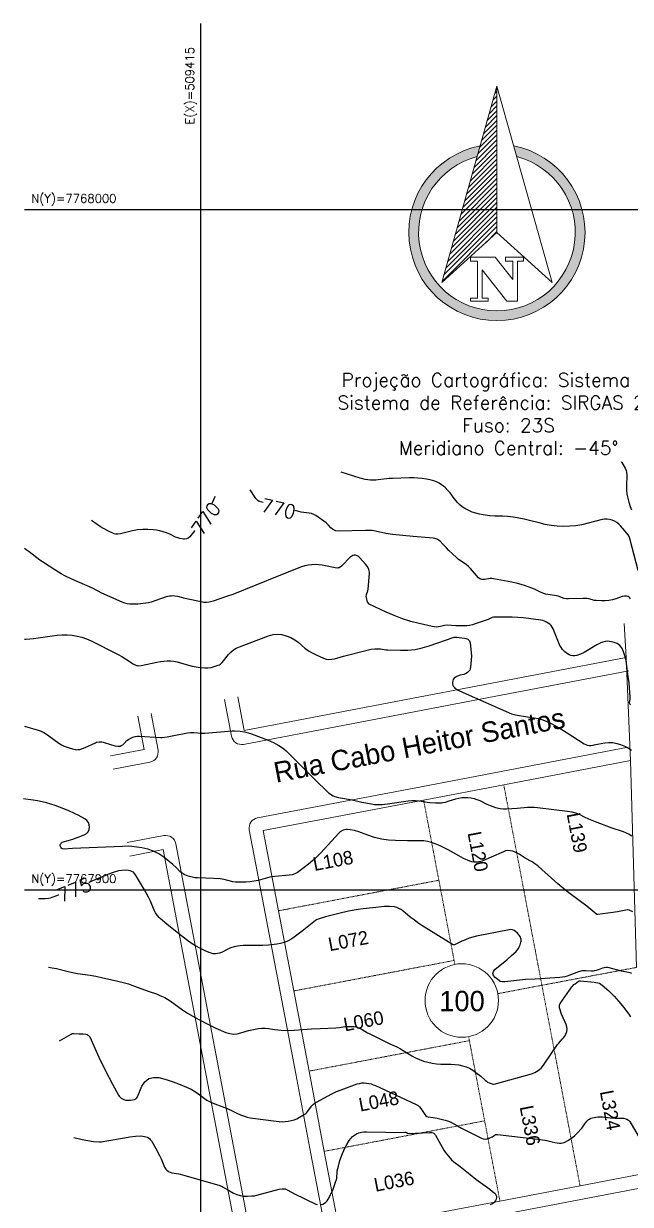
# Model space of a CAD drawing. Header units: centimetres. Extents: x 0 to 1099704, y -139216 to 99734.
# Drawn here: x 964138 to 973032, y 42311 to 59610 of the extents above; entities that cross this region are included whole.
import ezdxf
from ezdxf.enums import TextEntityAlignment as Align

# ---------------------------------------------------------------- set-up
doc = ezdxf.new("R2010")
doc.units = ezdxf.units.CM
doc.header["$LTSCALE"] = 4
doc.linetypes.add('Contínua', pattern=[0])
doc.linetypes.add('TRACEJADO', pattern=[2, 1, -1])
for name, color, linetype in [('CANEVA', 252, 'Continuous'), ('CURVAS-INTERMEDIARIAS', 39, 'Continuous'), ('CURVAS-MESTRA', 34, 'Continuous')]:
    doc.layers.add(name, color=color, linetype=linetype)
for name, color, linetype, lineweight in [('FOLHA', 7, 'Continuous', 9), ('K-ALINHAMENTO', 10, 'Continuous', 9), ('P-MEIOFIO', 171, 'Continuous', 9), ('P-URB', 2, 'Continuous', 9), ('textos', 2, 'Continuous', 9)]:
    doc.layers.add(name, color=color, linetype=linetype, lineweight=lineweight)
doc.styles.add('EC_NOMES', font='GOTHIC.TTF')
doc.styles.add('L50', font='ROMANS.SHX', dxfattribs={"height": 1.25})
doc.styles.add('Padrão', font='simplex.shx')
doc.styles.add('ROMANS', font='romans.shx')

# ---------------------------------------------------------------- blocks, each defined once
blk = doc.blocks.new('NORTE-3D')
at = {"linetype": 'ByBlock', "lineweight": -2}
h = blk.add_hatch(dxfattribs=at)
h.set_pattern_fill('ANSI31', color=0, scale=0.001605353228508994, style=0)
h.set_pattern_definition([(45, (-0.01104248617775738, -0.01839006319642067), (-0.0001418945192598034, 0.0001418945192598034), [])])
h.paths.add_polyline_path([(0, 0), (-0.003242338949348778, -0.01153436489403248), (0, -0.00859965942800045)])
blk.add_hatch(color=0, dxfattribs=at).paths.add_polyline_path([(0.000986897386610508, -0.003510809503495693), (0.001163471373729408, -0.00413895770907402, -7.796186558811831), (-0.001163471373729408, -0.00413895770907402), (-0.000986897386610508, -0.003510809503495693, 10.40889661296213)])
at = {"color": 0, "linetype": 'ByBlock', "lineweight": -2}
blk.add_line((0, -0.00859965942800045), (0, 0), dxfattribs=at)
for points in [[(-0.003242338949348778, -0.01153436489403248), (0, 0), (0.003242339007556438, -0.01153436489403248), (0, -0.00859965942800045)], [(-9.608949767425656e-05, -0.01004196889698505), (-0.001555679715238512, -0.01004196889698505), (-0.001555679715238512, -0.01028036419302225), (-0.001144722569733858, -0.01028036419302225), (-0.001144722569733858, -0.0124551085755229), (-0.001559805124998093, -0.0124551085755229), (-0.001559805124998093, -0.01264322362840176), (-0.0005189016228541732, -0.01264322362840176), (-0.0005189016228541732, -0.0124551085755229), (-0.0008624214679002762, -0.0124551085755229), (-0.0008624214679002762, -0.01080046966671944), (0.000579707557335496, -0.01264322362840176), (0.001213598938193172, -0.01264322362840176), (0.001213598938193172, -0.01028036419302225), (0.001557145267724991, -0.01028036419302225), (0.001557145267724991, -0.01004196889698505), (0.0005146967596374452, -0.01004196889698505), (0.0005146967596374452, -0.01028036419302225), (0.000935914518777281, -0.01028036419302225), (0.000935914518777281, -0.01136066485196352)]]:
    blk.add_lwpolyline(points, close=True, dxfattribs=at)
for radius, start, end in [(0.005183662809646236, 100.9753177366553, 79.02468226334474), (0.004609937876509702, 104.6185888914942, 75.38141110850579)]:
    blk.add_arc((0, -0.00859965942800045), radius, start, end, dxfattribs=at)

msp = doc.modelspace()

# ---------------------------------------------------------------- linework, layer by layer
at = {"layer": 'CANEVA'}
msp.add_line((964149.8302365243, 56886.31405116897), (998657.3551525176, 56886.31405116897), dxfattribs=at)
at = {"layer": 'CURVAS-INTERMEDIARIAS'}
for points, elevation in [([(972644.6990451664, 53737.50201998837), (972672.7325946093, 53680.88666936476), (972712.4473888129, 53596.38435063232), (972736.6749081761, 53539.10933880042), (972775.2535702437, 53431.6451917775), (972789.4851200879, 53396.43506185524), (972805.5803252757, 53362.04214969184), (972872.8014762998, 53237.35663145222), (972954.3339057416, 53095.3600474121), (972968.5455234349, 53064.80407268554), (972976.8073965609, 53032.13529090118), (972980.7938250899, 52998.34034311492), (972975.6214340627, 52833.86030213814), (972977.0465822667, 52774.49241526518), (972982.1492107809, 52715.61286589131), (972992.8029410243, 52657.49073804449), (973007.1441176385, 52599.85694760457), (973028.2921209782, 52534.47951972578), (973046.0516600609, 52487.22040953767)], 76539.42771064372), ([(970531.3929807842, 53354.02861914877), (970677.7842349112, 53262.99933301285), (970698.4439007491, 53254.26905451994), (970720.8077647835, 53252.07651884202), (970735.5874485523, 53254.65773128998), (970795.5831978768, 53271.46052757371), (970845.951722309, 53282.83181493543), (970905.4691002071, 53293.11680051126), (970990.8583992571, 53302.70416107494), (971076.7958322018, 53303.42171829008), (971146.7476867735, 53300.3820665041), (971192.1331755519, 53297.04343262315), (971270.954833597, 53285.9511952484), (971304.8693742901, 53286.3000077093), (971325.8579204828, 53292.44907375425), (971343.6573238522, 53305.15581463091), (971353.8326826692, 53316.12845916674), (971366.3600343168, 53337.79469825141), (971377.3326788247, 53377.45966209564), (971399.6156866401, 53511.57338670176)], 76539.42771064372), ([(973144.0081750304, 51599.81152134389), (973027.4051406235, 52044.47769131325), (973020.2893657088, 52080.25588735659), (973009.7950926125, 52106.53641741909), (972999.5499712974, 52122.12335293274), (972948.6731772274, 52176.9467113018), (972887.2423136383, 52249.80865864828), (972860.4435478598, 52277.08579581976), (972831.3924499601, 52301.16382415034), (972798.972819984, 52320.47807040904), (972764.3008578867, 52336.59320773371), (972727.6755457819, 52346.44965222944), (972690.8210140467, 52351.68183969241), (972653.6376019716, 52349.99757362343), (972616.2249702513, 52343.69901657756), (972411.4122386277, 52288.96535288356), (972322.6444414109, 52268.97341381293), (972233.2687138468, 52253.71535865031), (972142.966141656, 52245.54318013135), (972052.0456730276, 52242.11485157441), (971961.2049329728, 52246.13117836043), (971871.0917161256, 52255.19033720624), (971782.0648010671, 52271.82371019386), (971693.7654092014, 52293.49991533253), (971553.951394707, 52332.27789885178), (971475.7874973714, 52350.59553790838), (971396.8761446923, 52365.36525557004), (971317.466488421, 52377.76304829586), (971232.1668840349, 52389.10443749372), (971157.7402634472, 52395.82156956755), (971045.6219611317, 52395.91126414947), (970971.0757476836, 52399.71830342244), (970873.8766541332, 52412.24565504119), (970819.5515993983, 52422.3213531971), (970766.1832874864, 52435.56626193877), (970714.2201916426, 52453.58491889946), (970663.2038725764, 52474.76282039192), (970603.925680384, 52505.57791290432), (970568.0677557886, 52529.23736620788), (970535.4089400768, 52557.16229802836), (970504.8928297162, 52587.9275602689), (970448.2955106944, 52654.74010229949), (970389.3262667209, 52734.48860501498), (970356.9365349412, 52772.01086354535), (970318.2980764508, 52811.29711667355), (970292.1670374721, 52834.00979313999), (970264.0627163351, 52854.23095183261), (970230.8956310004, 52874.92051591724), (970197.9477992356, 52891.47416037694), (970164.1528514028, 52905.69574411865), (970129.0822464377, 52916.41923692357), (970093.1744914949, 52924.8007028643), (970042.8159331232, 52933.87979381811), (969980.9266302437, 52943.1283079749), (969918.8380059451, 52949.88530435879), (969856.4603655636, 52952.9050239427), (969793.8933698535, 52953.42325969879), (969543.5157601684, 52947.14463476092), (969494.3830285668, 52944.07508481201), (969336.9888642877, 52926.2258510543), (969298.6194897145, 52923.3954867823), (969221.611656636, 52923.36558861937), (969183.3020785004, 52926.61452782527), (969145.331346795, 52931.84671528917), (969107.8987829089, 52940.03882591706), (969070.8150315583, 52950.20421865582), (968792.3829311132, 53038.47371225804), (968792.3829309046, 53038.47371225804)], 76639.08842380863), ([(973034.0425441265, 49627.14729709085), (973029.66743882, 49632.12036667578), (973023.4087460339, 49643.90026300959), (973020.5185853541, 49663.71281273011), (973027.1260906309, 49714.39028542023), (973026.8869049102, 49743.37162076961), (973011.9577300847, 49951.63261310663), (973001.8322016299, 50044.07789064385), (972969.1534537822, 50271.91224702448), (972955.7191896439, 50330.53267842624), (972926.6381935477, 50420.45653993357), (972904.334125936, 50463.50000196975), (972875.6816709191, 50499.74660331197), (972837.5215838403, 50525.7979137525), (972793.0330414772, 50545.04239744414), (972756.6867793798, 50554.41050453205), (972724.6259279549, 50559.69252236094), (972692.7145676017, 50561.23726338986), (972661.0324268937, 50557.18107238598), (972629.4898111671, 50549.37763852812), (972598.5351936668, 50537.58777614031), (972568.1885064989, 50524.49235839956), (972538.7586979121, 50509.44359075185), (972355.2534267604, 50398.53118306398), (972301.9349452108, 50370.73581013549), (972245.3376262039, 50350.42495686002), (972216.6552729607, 50345.94022468291), (972188.4911554158, 50345.88042826299), (972161.1043914407, 50352.44806933496), (972134.2358631641, 50363.45061203372), (972110.5465116501, 50376.70548692252), (972071.270224601, 50404.16201335192), (972038.2526303232, 50438.89377192128), (972011.284441337, 50478.99724290147), (972000.062645033, 50500.35453374311), (971898.6578693837, 50741.51352739334), (971885.084080264, 50766.95690749492), (971868.9290786535, 50790.25758219138), (971848.9072413743, 50810.31928382814), (971826.3141577095, 50828.23828005977), (971800.9405401349, 50842.62928700447), (971774.6899082959, 50854.70816543419), (971747.103822872, 50863.33878319804), (971718.6307571381, 50869.65727244597), (971539.6899466515, 50895.75841315836), (971460.3301207572, 50904.16977735423), (971380.681278795, 50909.28237197921), (971300.8430814743, 50912.18249872513), (971041.3465165347, 50915.81014864799), (971023.7364685237, 50913.29869867302), (971006.5649276376, 50908.14623983018), (970946.8980586678, 50878.89582054783), (970920.0693946928, 50868.52114029694), (970756.9447393715, 50814.05656053498), (970716.61204876, 50802.58561244421), (970675.8508170694, 50793.58625001833), (970634.451756835, 50788.28430008143), (970592.614189446, 50785.4439697545), (970541.1194989383, 50784.86593767162), (970475.6324443221, 50787.24782866146), (970348.8739832491, 50797.57267854828), (970308.6110551357, 50792.37038934138), (970247.5290040374, 50776.83328419179), (970217.0128936619, 50771.14265748486), (970186.446952939, 50768.45181815885), (970155.8212157786, 50770.27560926788), (970125.1556143314, 50775.08922170475), (969935.7304968238, 50819.41830689088), (969811.6927732229, 50852.69501901325), (969689.4688745886, 50891.13415612653), (969569.9657134414, 50937.35679489467), (969452.2763772756, 50988.74185856059), (969204.9882496893, 51106.34150006529), (969196.5569533557, 51111.48399294633), (969186.4214588255, 51122.22741776705), (969180.332189247, 51135.58195338584), (969163.5592912138, 51200.72019549459), (969161.406619817, 51218.19071844313), (969166.3198929727, 51244.29185924865), (969185.4248517007, 51299.88260510471), (969189.2219248712, 51324.38917442411), (969207.0910907388, 51555.53226652276), (969207.0013960898, 51574.54753059242), (969204.9284532666, 51593.17411779892), (969199.8756550997, 51611.22267301567), (969192.8396087587, 51628.88255136833), (969173.4257018268, 51662.12936523557), (969149.7064520866, 51692.43618813902), (969067.7953119427, 51783.67557105329), (969053.1850513965, 51796.86068337597), (969037.299133718, 51807.71373507287), (969019.52962856, 51815.06869574077), (969000.494432345, 51820.08162954357), (968981.4094057679, 51820.16135816462), (968963.4405791909, 51816.93235106673), (968947.1360865086, 51808.72030823678), (968931.9278616905, 51797.18956372701), (968798.791114971, 51660.96333492268), (968776.257827729, 51644.27016551606), (968763.3617314249, 51639.08780841716), (968749.6384512484, 51635.48009060323), (968735.2773424685, 51634.0449762661), (968706.7245481461, 51635.1512102522), (968564.468846187, 51667.0326723475), (968513.8711020947, 51675.45400259737), (968462.8547830433, 51680.72605437133), (968411.5594139695, 51683.89526505023), (968360.5630270392, 51682.38042218424), (968310.2542990297, 51676.89908299036), (968260.9521442354, 51665.43810095359), (968212.3376483619, 51650.00065644179), (967881.0455056429, 51521.17921866942), (967204.4987543225, 51246.40466639865), (967111.5452071577, 51218.34020953719), (966914.1372665167, 51150.10251922347), (966856.5632725358, 51133.78806053288), (966817.3866461962, 51127.2702498259), (966797.7933499664, 51126.45303197391), (966778.2399180532, 51128.06753556896), (966758.7263504118, 51131.28657661192), (966503.8640086353, 51189.7674830677), (966396.2902348489, 51215.79886139929), (966352.7285371274, 51222.27680770308), (966324.2554713637, 51224.1205309201), (966299.1110734344, 51223.70195589308), (966274.2257933617, 51221.46955590509), (966225.5216028392, 51209.71955782827), (966009.2578552663, 51135.59191943984), (965969.7224503607, 51124.34022491705), (965929.2004043907, 51117.41380533017), (965813.9826538861, 51105.73356972635), (965734.7125226408, 51103.1124929674), (965695.5857266635, 51104.80672509037), (965657.1366235167, 51109.87945540529), (965619.694093585, 51120.02491603512), (965582.9392225742, 51133.5588409109), (965284.0667098612, 51267.43307688832), (965146.973432824, 51339.9860760849), (964846.18743442, 51470.09313709941), (964743.3276123554, 51519.79393469635), (964689.1819469035, 51548.77527013887), (964610.3004924357, 51595.40651778691), (964414.4073946327, 51725.24449496251), (964377.1542200446, 51751.37553393096), (964220.5772736073, 51871.41686293762), (964177.0255419463, 51901.49446612597), (964149.8318018168, 51918.36437692773)], 76838.40985013843), ([(964149.8319788128, 50591.70965706371), (964175.3412759006, 50593.22835226823), (964281.3603425473, 50602.16791827511), (964386.9907324314, 50615.02415024582), (964557.1614001691, 50641.22495178133), (964629.9834832847, 50650.20438200515), (964702.9151931703, 50655.12762122601), (964775.9963941425, 50653.99148907699), (964849.1872218847, 50648.79916592315), (964921.3515442908, 50636.78008391336), (964992.0807524174, 50619.88759304769), (965060.647323072, 50595.68997187912), (965127.778779462, 50566.60897579975), (965523.2324893177, 50369.15120479651), (965577.4479172677, 50338.53543374315), (965633.3974416405, 50304.37174129486), (965743.422868967, 50228.54987069126), (965774.815993622, 50213.3815101115), (965791.4394005835, 50207.72078165971), (965808.5112807453, 50204.22269062977), (965825.6329912692, 50202.41883172281), (965860.0757337362, 50205.59800845571), (966090.0328632891, 50256.88341148477), (966144.7266626656, 50266.7498220345), (966243.2113794237, 50272.29095774051), (966292.1846538782, 50271.83251840342), (966340.6994890422, 50267.96568271145), (966388.5266652852, 50258.98625248671), (966435.9053683281, 50246.58845976088), (966553.0764687955, 50210.76043335255), (966609.6040253043, 50196.39932466298), (966666.799308598, 50184.98817299213), (966724.443065092, 50175.54033737537), (966791.953232184, 50169.62049095333), (966839.3717994988, 50170.73669099342), (966886.1824364811, 50178.36073550116), (966932.5844645202, 50190.32998714596), (966991.0554049462, 50209.81365660764), (967006.9512886852, 50216.76997435745), (967021.6711760312, 50225.38066001236), (967034.6171026677, 50236.49282949604), (967046.3770668209, 50249.2494008299), (967139.8388836235, 50366.85900838859), (967173.8929493129, 50403.30493118986), (967212.9699149579, 50434.27948085126), (967255.9735126793, 50459.86238589976), (967301.677915737, 50480.20313752349), (967728.6244109422, 50640.8562071193), (967793.5932298452, 50657.56930872705), (967858.6218451858, 50664.99403186888), (967923.7600873113, 50658.49615336303), (967988.9581258595, 50642.71986244526), (968055.8603626043, 50614.14713597484), (968111.919513762, 50583.74065243546), (968163.5437631756, 50546.30808857922), (968260.633229956, 50461.43702518474), (968311.709345445, 50422.59924524743), (968366.7419912517, 50389.64144742209), (968424.4355781078, 50360.59034959879), (968533.5241947323, 50313.04222327657), (968573.0496335775, 50300.19595735986), (968614.3091688305, 50295.19298961107), (968656.0570415854, 50297.28586455993), (968697.037526831, 50305.54773766175), (968826.0283878744, 50340.87746051513), (969175.7776946723, 50431.6584040923), (969230.4017315358, 50443.28880933113), (969287.6468451917, 50450.22519497201), (969341.4536642283, 50450.67366816197), (969368.1826674938, 50447.91306645609), (969448.210220173, 50435.29602016229), (969475.1186127216, 50433.03372191824), (969662.9989891648, 50428.31977021042), (969769.6359522641, 50431.74809876736), (969875.0969189405, 50442.6011504652), (969978.8237891942, 50464.58630375471), (970081.37466304, 50493.99618018512), (970450.0495392531, 50619.80786451977), (970462.716415897, 50621.48216444161), (970481.9409674704, 50621.50209664274), (970601.3444679081, 50607.94823965803), (970618.2568909228, 50603.58310041204), (970634.471688956, 50597.11512006912), (970650.238013789, 50589.23195768427), (970663.373295784, 50578.78751495853), (970673.9771956652, 50566.67873827368), (970680.8039545119, 50552.10834207106), (970685.0993312597, 50535.88357796241), (970695.2846561372, 50447.03605218511), (970699.5003043115, 50394.90353314113), (970701.4137900025, 50342.76104795001), (970699.8491168022, 50290.6085967971), (970689.6936901361, 50180.27422119211), (970684.6209598333, 50158.61794825364), (970676.5285099149, 50138.64594138507), (970663.9014975727, 50121.1654522894), (970642.7036638707, 50100.98415781371), (970626.6084586978, 50090.38025793992), (970609.7060017437, 50081.75960623007), (970591.5876840949, 50076.08891172428), (970534.6216204464, 50064.63789574243), (970498.6939333528, 50049.91800844576), (970468.6362622678, 50034.16164963599), (970449.2123892754, 50018.78400163632), (970434.6419930011, 50000.7553786207), (970427.3268966526, 49978.76025918406), (970424.8553109616, 49954.11416482553), (970426.2804591656, 49937.74987576995), (970430.1373287588, 49919.79101522919), (970436.5455126166, 49903.20747260563), (970446.7806678712, 49888.65700841881), (970459.5571712852, 49875.47189609706), (970490.750974521, 49853.46681060549), (970507.3345171809, 49844.06880535465), (970582.7378127724, 49808.88857359532), (971288.2260351777, 49499.91046456527), (971321.8814580292, 49489.06737901457), (971373.9242824316, 49477.89541301969), (971616.1695779264, 49441.19037243351), (971682.1150718331, 49427.92553149071), (971746.6752818227, 49410.41514413897), (971809.1525828987, 49386.52647121251), (971870.2446000576, 49358.38228582405), (971988.6714255214, 49292.77563832328), (972103.819413513, 49221.57802484464), (972354.5259035528, 49058.14442134183), (972377.2684782892, 49046.523982157), (972400.8083387464, 49038.26210905518), (972425.5441277623, 49035.03310195729), (972451.0772024691, 49035.15269479621), (972485.0017092228, 49038.89993765019), (972503.2396197468, 49041.95952154417), (972547.8078906685, 49054.41711068992), (972657.364912644, 49072.95400331356), (972716.1946316361, 49077.75764969643), (972774.3167595416, 49076.18301041145), (972831.3725178391, 49065.02101056371), (972887.7306511253, 49047.47075899411), (972961.3201217204, 49017.58251111768), (973006.5461533666, 48994.49112384208), (973048.2242636085, 48966.92497062963)], 76938.07056330332), ([(964149.8321489096, 49316.74582686182), (964353.7239863873, 49256.70842623897), (964395.3124019951, 49241.89884426724), (964435.4158729762, 49224.20906765759), (964473.3268082589, 49202.19401611295), (964509.7727310658, 49177.28880396858), (964655.6162187159, 49069.98411409464), (964694.2646432668, 49045.68683219608), (964734.2784196138, 49024.27971098945), (964776.3153084219, 49007.18789866474), (964819.7075829357, 48992.98624712415), (964875.2783965915, 48978.00724185631), (964896.3566374183, 48974.01084727142), (964917.4647764713, 48972.14719194546), (964938.6127798259, 48973.49261160847), (964959.7807152718, 48976.96080438234), (965001.4289273173, 48989.36856316309), (965041.5921947211, 49005.95210587885), (965190.0268609077, 49075.07677651849), (965208.1750767827, 49080.8770300094), (965245.9165888578, 49086.84670670424), (965284.1165402085, 49085.56108355429), (965302.8427882046, 49082.04306032229), (965426.2626153976, 49043.20528047718), (965477.8270684034, 49031.13636810239), (965521.2592071742, 49024.25977888051), (965538.3908837736, 49023.91096642055), (965554.8847318143, 49026.10350209847), (965570.4019048512, 49032.0931109013), (965590.3440135568, 49044.41117510013), (965612.3192007989, 49063.56596411765), (965650.6387450248, 49107.08779759891), (965674.397859022, 49123.43215454556), (965708.7907711416, 49141.73982754722), (965739.5859315097, 49154.95483812597), (965771.1484793723, 49164.61196125485), (965803.8770575672, 49168.9372361917), (965837.382989347, 49169.7046236787), (966144.5472733825, 49150.99830785114), (966169.6418409646, 49153.06128454395), (966241.7164687365, 49163.13698269986), (966338.556783706, 49178.32527538855), (966541.0872849971, 49218.93701597676), (966586.4129773527, 49225.25550522469), (966632.1871429086, 49225.44486053661), (966746.6175737679, 49216.62488746084), (966792.2821125388, 49216.19634637982), (967196.9245401323, 49246.41347460821), (967230.918809399, 49247.68913170416), (967312.4911031127, 49242.25762287434), (967377.669209525, 49232.44104259647), (967428.5759018064, 49221.52819447964), (967478.1371744573, 49205.57251430396), (967721.0402306616, 49113.70526894275), (967801.9946279675, 49078.51507112943), (967879.1718842387, 49035.6709305523), (967915.8470266759, 49011.1145307757), (967951.2465120107, 48984.95359364431), (967984.7524437606, 48956.40079928283), (968016.9926844835, 48926.25343352836), (968395.603733778, 48547.84170561656), (968607.9906796217, 48342.1918240767), (968629.1386829466, 48324.67147067096), (968651.6121737659, 48309.46324587334), (968676.0788788497, 48297.73317990452), (968701.8710714281, 48288.30527639762), (968755.8373475969, 48274.35277658794), (968954.5508435816, 48236.00333415065), (969096.637122333, 48204.76966670435), (969239.670177862, 48177.10385266878), (969280.5111381263, 48171.34346348792), (969321.7108769417, 48169.70902778395), (969395.0810939819, 48171.25376881193), (969471.2119127661, 48177.27327587176), (969773.0044843704, 48221.32331116404), (969827.6484533995, 48226.60532889981), (969882.5515402853, 48226.27644854784), (969937.3450003862, 48221.24358254299), (970054.7253883481, 48201.31143989228), (970094.0016753972, 48196.5077935094), (970173.1422477216, 48193.45817576256), (970265.3782377541, 48195.4314578725), (970284.4632643312, 48197.35490961745), (970322.1051156968, 48204.99888632633), (970377.7656239867, 48221.054227232), (970474.5561086237, 48251.95901432633), (970518.1178063452, 48263.14094637521), (970562.088112995, 48270.86465161294), (970606.6563839167, 48273.3860676419), (970651.6232977062, 48272.42932484299), (970696.2413989753, 48266.3201231081), (970739.9725199342, 48257.02177858632), (970782.4080515951, 48242.90982162859), (970823.9765350521, 48225.6087217899), (970929.1983160228, 48174.72196167894), (970977.4839315414, 48153.3746368913), (971055.1694574505, 48126.80509078782), (971123.8157566637, 48111.04873197805), (971170.337377578, 48105.72684993222), (971217.1779127717, 48105.69695167616), (971372.7283538878, 48115.71285341308), (971522.7077611238, 48128.72854253277), (971572.6577105522, 48130.1536907237), (971622.5877278596, 48128.25017108675), (971672.4978130013, 48124.13418366387), (972109.4303116649, 48073.49657528382), (972173.7513359487, 48061.34793438111), (972245.3376262039, 48041.7347060265), (972289.7564060688, 48023.77584548574), (972353.8880749941, 47990.43933694344), (972417.1128314137, 47960.05278551206), (972513.7837231904, 47918.65372523479), (972746.0330491364, 47833.04517260939), (972926.3392114043, 47773.13911796361), (972970.2198234051, 47755.62873061188), (973012.7151515186, 47734.98899698537), (973054.2936010361, 47712.26635437179)], 77037.73127646823), ([(973070.0300276428, 46598.34859725926), (973014.9874157608, 46619.06805950683), (972990.1419999748, 46624.39990760665), (972964.7484502643, 46623.69231663086), (972840.900082007, 46597.74066692032), (972774.2071327567, 46586.98727595247), (972555.6810870022, 46556.28181022406), (972540.692115739, 46559.82973161805), (972394.5596120358, 46677.48916954268), (972149.4440879971, 46862.5690799281), (972057.865858674, 46933.75672735274), (971969.6063310802, 47009.03046403732), (971735.0648087412, 47216.72339025326), (971673.7734701335, 47269.22465395927), (971633.530474171, 47300.99648936372), (971590.86572285, 47329.31009795517), (971489.0722704232, 47381.9508866081), (971403.503582105, 47440.561352049), (971373.8844181448, 47457.84251968563), (971342.6706827879, 47472.02423921041), (971310.3905777931, 47484.16291405819), (971272.1706942916, 47492.21549964696), (971237.7877482474, 47494.11901928298), (971203.8134111315, 47488.49815504905), (971170.1181240082, 47477.85439086519), (970992.7120885104, 47399.03273287881), (970912.6446715593, 47361.78952433448), (970858.3196168095, 47340.173115707), (970798.1943085492, 47325.5030586822), (970767.7977910489, 47322.75242303032), (970737.7600520998, 47323.35038731433), (970708.240548864, 47328.9812176032), (970679.069858104, 47337.95068177301), (970587.7407805622, 47377.92459386028), (970516.3737438619, 47416.06474878453), (970359.7270349264, 47505.68962810375), (970301.893923074, 47535.95658669621), (970242.954577297, 47563.99114530161), (970172.3449620306, 47595.15505027398), (970116.8538769186, 47614.56895726174), (970060.4259811342, 47629.19914988428), (970002.622767508, 47636.64380522631), (969943.8927092254, 47639.31471235026), (969765.5398969501, 47638.29817303922), (969587.5956935883, 47640.43091229815), (969484.2973643988, 47647.39719610196), (969382.4042512625, 47661.56894957274), (969282.6040131003, 47686.5439242823), (969184.1990249157, 47718.73433462065), (969050.3347549886, 47770.63763404265), (968988.5052485615, 47789.62299985718), (968924.5828671306, 47799.53924086411), (968879.7355462015, 47801.98092836607), (968860.1223178506, 47800.76506759599), (968821.7130789906, 47791.91519626416), (968786.5727115273, 47774.74365541153), (968771.1452331394, 47762.88403054979), (968756.7940904349, 47749.389969985), (968495.7029540986, 47463.52318033855), (968438.2983833104, 47404.3845131807), (968378.661412552, 47347.74732984975), (968315.6957739741, 47294.83745726384), (968250.4977354258, 47244.42906850576), (968152.0927472413, 47173.01220145915), (968114.7897423059, 47152.03362133354), (968073.6697320491, 47140.1640304178), (968030.4867450446, 47133.78574475087), (967818.3788492233, 47113.76390751731), (967749.1345857084, 47103.93736118451), (967715.0506217927, 47096.22362200264), (967574.3695590943, 47057.17655455135), (967515.579704389, 47044.85849044565), (967456.0423943549, 47036.95539585873), (967395.9968146831, 47032.00225838181), (967332.7521261126, 47029.16192805488), (967289.319987297, 47029.25162272993), (967246.1868306398, 47032.02219058294), (967203.5021471977, 47038.80908512976), (967076.3948736191, 47069.30526334513), (967017.2362742871, 47079.131809677), (966927.6113949418, 47087.23422563076), (966688.4057511985, 47093.71217202768), (966648.8105498701, 47096.84151839558), (966609.773448512, 47102.72150050756), (966571.5834632367, 47112.73740215134), (966533.9615440071, 47125.50393954013), (966490.1108302176, 47145.33642146271), (966463.6309787333, 47161.11271228734), (966439.5230522156, 47180.31733176205), (966372.7703065425, 47246.64153638575), (966325.3916034997, 47288.10039308202), (966192.8627871275, 47395.73396321479), (966118.8846397549, 47446.19218233787), (966041.0496227592, 47487.72080150805), (965957.4342844188, 47515.86498689651), (965869.9720425457, 47535.07957242522), (965722.803067416, 47554.72269894276), (965671.8266126364, 47557.34377570171), (965586.4971100241, 47552.48033290077), (964855.1369664669, 47523.99730110541), (964731.9264267832, 47517.25027077645), (964710.011035949, 47519.63216185849), (964700.2642182112, 47524.20658861939), (964692.420920074, 47531.59144745022), (964684.4380969554, 47541.94619549997), (964679.08631666, 47551.8524704529), (964675.9270720482, 47562.07765961066), (964676.056630969, 47572.77125415951), (964679.9234666526, 47587.73032713309), (964686.5309719294, 47599.37069842685), (964694.78287898, 47609.19724475872), (964705.4565413743, 47616.29308754858), (964717.7646394372, 47621.58507143054), (964791.4238725305, 47641.62684086617), (964857.897568211, 47662.95423345268), (965027.8390163183, 47726.81681846548), (965058.9829891771, 47745.96164142806), (965083.4297621101, 47769.84034829959), (965097.8108030111, 47800.84479621612), (965105.494644016, 47836.58312794939), (965100.083067283, 47873.53732035961), (965088.014154911, 47906.75423606299), (965065.94927302, 47934.36025358643), (965037.22705549, 47958.22899440397), (964936.0813976824, 48013.60048669297), (964891.9317017645, 48034.97770964354), (964789.3309975564, 48080.64224843774), (964665.1039185971, 48131.10046746768), (964602.0186871588, 48153.78324577119), (964538.4650503844, 48175.18040092383), (964474.1440261006, 48193.81695427746), (964409.2948000431, 48210.05168444011), (964343.6482882798, 48222.69862898998), (964277.4735747576, 48232.95371631067), (964137.9208877683, 48250.65200398583)], 77137.39198963314), ([(964503.535253048, 45784.42167857569), (964556.0551662445, 45778.77875646204), (964621.9109655172, 45765.89262623526), (964788.832693994, 45723.25777317118), (964857.030520007, 45707.28216079436), (964926.0654960275, 45695.44246813469), (965112.5107582062, 45668.02580592223), (965197.381821543, 45653.37568109948), (965281.8442759514, 45636.46325803176), (965518.697926864, 45582.49698182475), (965596.9714509845, 45562.43528028019), (965674.5274179727, 45540.10131453071), (965751.0269813836, 45514.34898618609), (965977.745137766, 45428.13250322174), (966084.4020330012, 45394.04853930138), (966136.345196709, 45373.21945026983), (966208.3002316058, 45339.76334889047), (966247.7658740133, 45318.33629557397), (966285.6070468128, 45294.15860651433), (966465.4149054885, 45162.27758484799), (966539.6721028686, 45112.88573540095), (966616.5304448605, 45067.65970374178), (966695.1228832752, 45025.20423993655), (966859.6926189214, 44942.16693370417), (966957.9082517475, 44894.47928243503), (967104.5191268772, 44830.71635815129), (967158.7445209175, 44814.53145835362), (967213.2888292223, 44806.35927992687), (967268.3115089685, 44810.19621736277), (967323.6431369185, 44822.04587617051), (967435.5720838755, 44856.5185168609), (967532.7412791997, 44880.32746116631), (967581.7743500769, 44888.13089502417), (967630.9170477539, 44892.29671281204), (967680.2192025483, 44891.03102177009), (967729.6309841275, 44886.14764685929), (967816.6746510118, 44872.63365409244), (967911.820733875, 44861.80053459667), (968007.5249167234, 44858.71105253883), (968103.3785906434, 44861.90019532572), (968356.8656145781, 44884.15443254821), (968483.9928202927, 44889.60587357916), (968714.3984230608, 44895.25663606916), (968768.2849706709, 44901.48543064203), (968848.6314376295, 44914.84993222263), (968875.6693890989, 44916.82321433257), (968955.7966024876, 44917.64043218456), (968981.3296772093, 44915.91630189773), (969006.3544822782, 44911.97970373277), (969030.6318320036, 44904.74433590285), (969059.3241513222, 44892.96443966217), (969100.6036187112, 44871.90613091551), (969180.7706963867, 44825.40444216039), (969221.9405369908, 44804.11691379175), (969507.368819505, 44665.2197778644), (969607.9763094336, 44618.74798736442), (969662.8793963194, 44588.90956985299), (969826.4026944935, 44489.4681102559), (969883.0000134856, 44458.5433909595), (969941.1420735568, 44431.39581268001), (970001.6062282175, 44409.90896294545), (970063.6151239574, 44392.17932202574), (970127.0591339618, 44379.82139360998), (970190.8419903815, 44370.73233660124), (970255.1430825144, 44366.54658661224), (970404.9431004822, 44365.43038666435), (970460.7232016325, 44361.58348308131), (970516.0149652958, 44353.31164392456), (970570.9878146946, 44342.0798815107), (970624.1069747955, 44325.30698348302), (970675.153192088, 44304.29850519449), (970723.089995116, 44276.94163940195), (970768.9638213813, 44245.34919334762), (970840.4305187911, 44188.43296003062), (970903.30646272, 44131.0981517788), (970920.8367821723, 44116.14904476702), (970939.5032337457, 44103.10345739126), (970959.8539513797, 44092.88823428843), (971005.8473705053, 44077.09201126173), (971026.1980881393, 44073.59392023087), (971036.4631415904, 44073.91283452883), (971087.8282731622, 44085.33395225462), (971580.1820943952, 44223.85237746593), (971606.8114369661, 44232.92150236573), (971632.6135956049, 44243.73468975257), (971680.8992111236, 44272.26755200513), (971723.4443695694, 44308.7334069144), (971758.8538209647, 44352.15557966661), (971964.4638382941, 44651.35697272979), (971980.8181613237, 44672.05650277529), (972034.4057267904, 44730.26832539123), (972051.009201616, 44750.54928050283), (972065.7290889323, 44772.24541775137), (972088.8703065366, 44812.96678512357), (972100.7000331879, 44845.52594012395), (972106.3507956266, 44878.28441658337), (972102.7630099505, 44911.33190908376), (972093.0062261373, 44944.57872295007), (972046.5444016606, 45046.18282006215), (972024.399791196, 45098.98306586314), (971994.5015772432, 45188.80726664141), (971990.8539951444, 45207.99195391499), (971991.6612469256, 45227.5055215396), (971996.9133664966, 45246.29156598728), (972001.2386414558, 45254.98198017105), (972175.3758055568, 45496.99805607554), (972189.208712548, 45514.03007188905), (972204.1578195244, 45529.88609142788), (972220.781226486, 45543.98808233161), (972272.5848651826, 45578.90919621289), (972288.291393593, 45585.09812647477), (972303.0710773468, 45585.78578543384), (972499.7614608407, 45567.15919813514), (972527.8657819629, 45563.65114105027), (972553.030112043, 45558.11997139826), (972577.0084796101, 45549.92786077037), (972599.2328186482, 45537.7493216116), (972620.2811612785, 45522.89987542201), (972716.5733423382, 45438.68657273054), (972792.7041611224, 45363.49256466702), (972864.699060306, 45284.43172091153), (972931.4916702807, 45200.93597543612), (973008.359978348, 45098.26550874114), (973033.8432226926, 45059.64698237088)], 77336.71341596293), ([(964663.3461786807, 44706.4264222132), (964835.1350613236, 44806.0204334287), (964851.5392147154, 44813.14617447369), (964875.0890412331, 44816.49477440957), (964954.6481885612, 44809.28930483572), (965010.0396129489, 44807.7943941718), (965050.1131857038, 44804.77467449475), (965068.0919783562, 44800.08065498993), (965083.8981674612, 44792.31708534993), (965096.4554173201, 44779.9790891353), (965106.850029707, 44764.58150893357), (965241.9401264042, 44468.46959792823), (965337.8436306864, 44268.19142879918), (965441.102095589, 44071.61067206692), (965529.3715892285, 43910.87787385099), (965539.9555569738, 43895.16137944441), (965552.0842657685, 43881.03945633955), (965566.545035243, 43869.2994243158), (965605.7415937334, 43847.2445085533), (965629.5804363191, 43839.35138002038), (965654.8244949579, 43837.4079961665), (965705.7810176164, 43839.98920861538), (965763.9430098236, 43848.55006390531), (965777.8755775243, 43852.93513526116), (965784.0445756465, 43856.73220838699), (965799.4122576267, 43872.72775287274), (965806.4184057564, 43885.87300097756), (965870.7194979042, 44044.15414563753), (965916.6830188036, 44108.39544127416), (965972.0844092667, 44153.79089613631), (966041.6276549101, 44170.93253882602), (966120.5988040119, 44169.24827275705), (966243.1216847748, 44135.39352845866), (966315.1763804108, 44112.57122520916), (966386.18463853, 44086.66940586269), (966526.2976351678, 44029.22497073468), (966594.3758683205, 43996.58608720638), (966659.0756033212, 43957.66857874114), (966721.4333115518, 43914.69487917796), (966790.6775750518, 43863.69849228393), (966825.8976710886, 43839.44107469544), (966862.3236617446, 43817.3761927858), (966900.5535113066, 43798.63001264818), (966939.9992215931, 43782.07636818849), (967147.7818424553, 43706.94215654396), (967261.0761411935, 43649.32829821203), (967319.1982691139, 43623.56600390561), (967376.5231113136, 43601.74030767288), (967416.0884144455, 43589.51193824224), (967456.4809014946, 43580.39298297744), (967497.4314885288, 43573.34697055258), (967837.8027222157, 43528.35015851539), (967882.3111966997, 43524.2939675115), (967926.8097051382, 43522.65953180846), (967971.2982475013, 43524.6427799724), (968015.7668576986, 43529.04778352939), (968059.3684197068, 43537.78802807722), (968101.8438156694, 43549.76724577695), (968142.6449116468, 43566.59994022362), (968182.3198415339, 43586.68157396931), (968276.1703351289, 43641.29564473219), (968291.4184242487, 43654.95912850089), (968306.4073955119, 43678.68834437151), (968341.6872879565, 43727.96060097963), (968362.9548841566, 43753.70296317711), (968386.185796395, 43777.24282364268), (968412.3467335999, 43797.48391444422), (968440.4510547072, 43815.51253745984), (968590.5998851806, 43898.12130261026), (968656.0570415854, 43932.03584332671), (968723.1287015378, 43962.62171612401), (968791.4560864717, 43990.39715694357), (969028.8279730976, 44074.62042559683), (969061.8256352246, 44083.62975407671), (969095.1521777064, 44089.53963435255), (969128.9770237505, 44090.8053253945), (969163.1307501644, 44088.9715683246), (969197.1050872803, 44083.14141657669), (969230.4814601094, 44075.25825419091), (969262.9808186889, 44064.30554176401), (969294.8921790421, 44051.29981869925), (969893.633811593, 43772.8278540317), (969919.7050541341, 43757.32064704597), (969942.926000312, 43738.56450085342), (969961.5824858099, 43715.25386001077), (970018.03031376, 43627.22355208453), (970035.7499885559, 43608.47737194691), (970050.1011312604, 43599.63746667001), (970066.3657596409, 43595.2125310041), (970140.5332623869, 43585.56537392922), (970200.8778242022, 43574.45320444647), (970319.5338692963, 43545.730986882), (970351.4153314382, 43536.22335484717), (970382.4795757234, 43524.78230501246), (970412.3179932535, 43510.43116228469), (970498.873322621, 43459.96297720075), (970557.9521933943, 43428.51005609334), (970848.1043937057, 43282.59680590406), (970876.4678326696, 43273.02937745024), (970904.9010341465, 43268.69413645938), (970933.4438623935, 43272.21215959825), (970962.0564531386, 43280.97233634721), (971007.9701436907, 43302.95748963673), (971048.6416807324, 43329.78615361918), (971059.1957502663, 43334.32071606815), (971082.3867982179, 43336.29399817809), (971713.7872464657, 43262.30588473752), (971808.1460096985, 43245.48315634578), (971926.1044297963, 43218.41530668642), (971993.98334153, 43208.95750501659), (972016.3970359266, 43209.2066567475), (972038.2725624591, 43211.94732634444), (972059.3508032858, 43218.44520485029), (972079.8809102029, 43227.43460122123), (972115.7488008738, 43247.06776168477), (972152.4339094013, 43269.5910828393), (972187.3649893552, 43294.35677012894), (972219.6550604254, 43322.48102331627), (972250.1911029369, 43352.82771052979), (972318.4786236137, 43427.85229539033), (972335.291385904, 43448.28274159599), (972364.5019409359, 43492.44240358006), (972395.7057102174, 43530.58255850431), (972413.0068100393, 43547.30562616698), (972431.8526509106, 43561.54714211076), (972453.0006542355, 43572.0613473095), (972475.6933986098, 43580.08403473441), (972523.8195570111, 43590.37898645829), (972556.0697637796, 43594.38534709718), (972588.5591562837, 43594.98331138212), (972621.2080059052, 43593.31897742208), (972736.3061635345, 43581.32979366742), (972807.5635734648, 43575.5893365955), (972935.0993880928, 43571.80222952366), (972964.6886538416, 43566.14150097966), (972979.1294911653, 43561.44748138078), (973004.4233801663, 43546.51830657106), (973023.5383049548, 43524.21423898358), (973216.91995278, 43199.41997472569)], 77436.37412912783), ([(964873.1740860492, 43291.04454034194), (964995.4393184632, 43262.95367938653), (965079.1144532263, 43245.76220633183), (965163.80612728, 43234.62013859302), (965249.016037032, 43227.96280303225), (965281.5153955966, 43229.15873150807), (965330.0302307755, 43234.99884930998), (965614.6014311463, 43287.29082550202), (965695.8149462938, 43300.22678609379), (965777.5666293055, 43309.11652173568), (965846.3723856658, 43314.45833598357), (965885.8579602242, 43312.63454487454), (965911.7298813611, 43307.67144134361), (965951.3649469912, 43293.77873795293), (965969.5031967908, 43284.3309023371), (965985.8375876695, 43272.82009002939), (965999.4911053777, 43258.21979547758), (966011.3407641649, 43241.56649038102), (966075.8212455958, 43127.46493981406), (966128.1331539303, 43028.13310700003), (966151.8922679573, 42977.28621120006), (966202.6992995143, 42858.29131966736), (966211.688695848, 42841.42872696463), (966222.4321207255, 42826.05107896496), (966235.8265205771, 42812.92576296814), (966261.2997988611, 42794.80744537152), (966285.0489468127, 42782.61894015782), (966310.5620893836, 42774.7258116249), (966411.299138248, 42756.4978672443), (966484.4999320656, 42738.87785310857), (967012.492424339, 42585.20103346463), (967047.981604293, 42572.01592104975), (967064.8142987639, 42563.41520154104), (967130.1618283838, 42524.26847336069), (967216.6374291927, 42477.50766681973), (967264.2951822281, 42456.64867953304), (967313.1986941695, 42441.12154043838), (967363.9459293187, 42433.5871905135), (967415.9289573133, 42431.38468868844), (967483.6982422471, 42434.00576544739), (967521.529448986, 42437.62344940845), (967558.7028949857, 42445.52654390223), (967883.7363448888, 42533.5767840296), (967927.1983819157, 42539.61622319743), (967950.8478691429, 42539.56639283337), (967972.4543117583, 42536.7659268165), (967993.1638079584, 42530.00893052574), (968013.2853059471, 42520.64082343783), (968106.4082763344, 42463.87408121489), (968422.0237888545, 42315.27995793987), (968447.4273046255, 42307.29713473283)], 77536.03484229273), ([(968498.2841665596, 42307.12771152891), (968523.7375127077, 42314.9411114417), (968547.2873392254, 42328.77401841246), (968568.475206852, 42345.11837545224), (968586.1350852251, 42365.22990736086), (968601.4529368281, 42387.84292319044), (968636.3142542988, 42452.07425277214), (968675.9991502911, 42535.47033751849), (968706.634853512, 42622.58376695588), (968727.1250961274, 42692.49575719144), (968731.1115246564, 42711.79007124808), (968731.6795907319, 42777.49637947883), (968735.6361210346, 42803.20884351339), (968752.0901047736, 42869.73236950208), (968775.3110509515, 42952.39096501749), (968811.6772451848, 43054.21431569662), (968851.2325822264, 43143.48041640874), (968874.4335962683, 43186.38435349707), (968911.5572119206, 43247.67569202278), (968933.8114491701, 43277.05567029025), (968958.7565256655, 43303.44582713675), (968987.7079628408, 43325.36121795326), (969019.3402732015, 43344.286787441), (969053.7032871097, 43358.13962652069), (969088.8237224221, 43368.59403530043), (969125.0703237951, 43373.93584954832), (969162.074346602, 43375.85930129327), (969447.4029683918, 43370.03911569249), (969576.4336937219, 43365.6939085545), (969727.6887580901, 43369.96935321949), (969742.6577972174, 43368.01600321755), (969749.5543185622, 43365.13580858056), (969777.160336107, 43348.01409809291), (970092.955237925, 43365.46468893252), (970116.6545555145, 43364.08937110659), (970139.4569266737, 43357.45196756162), (970149.7917426378, 43351.85103552882), (970159.1299514472, 43345.11397134699), (970166.9732495844, 43336.67270889506), (970173.8000084311, 43327.0953143863), (970299.4920998812, 43107.48296689056), (970319.5637674928, 43075.37228508014), (970341.190142259, 43044.43759972975), (970365.148577705, 43015.27687502932), (970412.417653963, 42965.21729882527), (970445.5349089503, 42934.92044197582), (970536.0667007864, 42868.33711956814), (970682.2490348518, 42746.69125302043), (970766.841048196, 42682.26060197968), (970969.9396155477, 42533.42729293555), (971010.3121704608, 42501.96440577414), (971048.7313753814, 42468.14952578675), (971061.9663180858, 42449.58273499925), (971069.9192430079, 42429.97947269958), (971069.9491412193, 42408.82150331605), (971064.7169537693, 42386.63702856749), (971056.205928877, 42368.17986447178), (971041.7252272516, 42345.79606826417), (971024.2846024483, 42327.06982023548), (971002.389143765, 42313.80497938488), (970977.5237958282, 42304.19768662006)], 77536.03484229273)]:
    msp.add_lwpolyline(points, dxfattribs=dict(at, elevation=elevation))
at = {"layer": 'CURVAS-MESTRA'}
for points, elevation in [([(973035.5075566024, 51183.70811169781), (973024.9634531438, 51196.85335980263), (973012.8447104245, 51207.6765132444), (972998.3440766633, 51215.01154171024), (972982.2488714904, 51220.02447560616), (972947.6865361631, 51221.47952205222), (972913.8616901189, 51214.23418816924), (972819.4730286896, 51181.08703493886), (972768.157727465, 51166.40701195225), (972716.254428044, 51155.83301024139), (972663.4741143584, 51151.41804063041), (972610.1058024615, 51151.10909247957), (972530.5566212088, 51156.4309745254), (972503.1000947356, 51160.37753874529), (972476.0322450399, 51166.42694406118), (972422.4048152864, 51180.93754393701), (972395.3369655907, 51186.09000277985), (972367.8704730421, 51188.39216524176), (972340.1448626518, 51188.80077421386), (972123.6419293582, 51180.10039388388), (972091.5212815106, 51181.77469389793), (972060.2676818669, 51189.38877235074), (971973.0545917749, 51220.16400064621), (971948.8270723969, 51225.14703628607), (971855.893457368, 51238.67099501379), (971788.9314242005, 51253.2712895656), (971724.7299927622, 51277.25962322112), (971627.361476019, 51321.81792802922), (971546.2874858528, 51355.29396161158), (971463.8880082071, 51384.58424520399), (971379.5252145231, 51407.60586991254), (971293.8568654805, 51426.43177867122), (971023.6567399502, 51475.24559594225), (970999.8577616364, 51478.02612985019), (970976.1185797751, 51478.84334770218), (970952.449160397, 51476.72057449818), (970895.6624860317, 51465.52867639437), (970881.5704611838, 51464.02379967552), (970853.187090084, 51465.16989787947), (970839.7129616737, 51468.50853176042), (970827.1656778753, 51473.58126207534), (970805.7884548903, 51490.65314219892), (970686.105904445, 51628.27462103032), (970656.895349428, 51658.2625296358), (970624.5056176633, 51684.79221143015), (970513.1248046309, 51761.00275880471), (970477.6256585866, 51790.88104062621), (970369.7030723095, 51891.06995560229), (970334.911517337, 51927.90455517359), (970284.8918053955, 51985.21943131648), (970242.3067826629, 52026.90750763565), (970219.1356668472, 52044.29830205627), (970194.4297760576, 52058.21093764808), (970167.4516210109, 52066.91131788585), (970138.9486570507, 52072.14350534882), (969846.0258889049, 52096.60024430323), (969544.6020619422, 52127.19608324766), (969445.0011451989, 52141.47746350151), (969297.7225432843, 52173.74760236777), (969248.3705581278, 52181.5311041167), (969198.5302354693, 52185.11888972856), (969148.380964607, 52185.91617547255), (968751.2330226451, 52174.42529527284), (968715.9132659137, 52178.18250408769), (968683.0451626927, 52191.65663254447), (968667.8568700105, 52201.64263602532), (968640.2608185261, 52224.90344641171), (968605.6187546402, 52263.16319426615), (968571.4351300299, 52294.5363867525), (968420.1003370881, 52402.49883732945), (968389.7137856334, 52419.75010680314), (968356.5367342234, 52430.71278519183), (968321.795009613, 52437.6990011977), (968208.7000323236, 52454.45196711645), (968171.347197026, 52461.6076063253), (968134.4029706419, 52470.59700260404), (967952.6716601998, 52521.593389499), (967612.1907997429, 52602.57768509258), (967590.6042892784, 52610.55054215342), (967571.0807555467, 52621.38366164919), (967554.6566700339, 52636.51215791889), (967540.3055273294, 52654.50091662351), (967458.6891335398, 52780.85806492437)], 76738.74913697352), ([(966942.9040659815, 52681.22927108966), (966936.700451985, 52668.44345037825), (966888.9928685874, 52554.48142485041), (966864.7354510128, 52504.70089863334), (966837.50814417, 52456.46511344425), (966808.3075552136, 52409.27576582227), (966762.8423378617, 52340.56967011653), (966697.3851814568, 52247.01815868635), (966627.1542768925, 52157.0145686511), (966573.815863207, 52092.21517294738), (966551.9901670218, 52072.64180890378), (966525.320960179, 52060.453303691), (966495.9908123016, 52055.81908051111), (966481.2210946083, 52056.37718048505), (966426.2881095111, 52066.75186073687), (966398.183788389, 52073.95733031072), (966362.0069495142, 52087.53111940343), (966279.2785915136, 52128.65112969466), (966232.8566313237, 52148.98191517126), (966185.4579961449, 52166.07372749597), (966136.5744163394, 52178.29213087168), (966086.7041954696, 52187.27156118955), (966035.9071299732, 52193.7893718034), (965960.1051915437, 52199.32054136228), (965884.6022352427, 52199.38033778127), (965809.5377860963, 52191.22809146345), (965734.7723190635, 52177.59450595081), (965558.5721781999, 52136.49442776944), (965520.4320232719, 52130.6244118046), (965501.5363520384, 52129.88692248054), (965482.9695611894, 52131.24230819754), (965464.9110399634, 52135.73700633645), (965447.1813990921, 52142.32457951736), (965394.2416282594, 52167.38924890198), (965308.3639917225, 52212.4059930481), (965267.0147618353, 52237.66001774557), (965215.7094267011, 52271.70411735494), (965132.5671085864, 52331.54546235222)], 76738.74913697352), ([(973054.961327821, 45691.36634492874), (973030.7437745184, 45701.71112692449), (973005.330292657, 45708.5976822013), (972925.8209756911, 45720.77622136008), (972903.0385366678, 45725.81905351114), (972718.7160476744, 45776.46662785299), (972694.5084604323, 45780.55271711294), (972670.4902285784, 45781.51942605898), (972646.7311145514, 45777.80208146106), (972623.1513898075, 45770.94542434812), (972575.9520760626, 45753.11612279247), (972532.3505140543, 45739.01413188782), (972503.2196875811, 45731.27049444988), (972488.1210895479, 45728.93843382504), (972457.4754202515, 45729.02812840696), (972374.3982497603, 45733.9314355189), (972322.9832878411, 45730.90174988098), (972273.0233723223, 45718.41426247917), (972105.912288487, 45656.08645244036), (972071.3599192351, 45646.40939720254), (972036.0401624888, 45640.10087410174), (972000.2121361047, 45636.03471695073), (971637.0385312587, 45612.52475474123), (971492.2713793218, 45604.77115124837), (971189.352641657, 45570.52773017995), (971156.7735545188, 45570.28854450304), (971135.4660940468, 45574.18527835794), (971125.4003620148, 45577.70330158994), (971106.9631300867, 45588.60618355963), (971047.6650057435, 45634.33051877283), (971027.0551702678, 45664.0493434472), (971018.0757400095, 45693.8678288497), (971026.5269684792, 45723.83580525406), (971046.6185682565, 45753.9034424806), (971219.2508556098, 45892.69095162489), (971291.594567284, 45955.64662411064), (971352.716482684, 46012.66251806449), (971372.6286931634, 46034.64767144714), (971390.0194876194, 46058.21743007563), (971403.61320889, 46084.1690797871), (971414.6855141222, 46111.68540272769), (971426.8241889775, 46150.18433616683), (971431.0099389404, 46169.46868416946), (971431.6378014237, 46189.18157325312), (971430.3721103817, 46198.94832316693), (971428.2294050455, 46208.46592125576), (971420.5056997687, 46226.44471390639), (971401.5801303387, 46257.40929751284), (971377.7911181003, 46285.79266857821), (971350.3644898534, 46310.04012011178), (971328.0604222417, 46323.96272175852), (971304.6301885694, 46333.46038773842), (971279.505722776, 46336.33061622828), (971253.255090937, 46334.77590914536), (970775.9600034505, 46238.87240479607), (970720.907425493, 46225.51786927041), (970666.8215564638, 46209.33296947274), (970614.1907338351, 46188.90252326615), (970562.5266201198, 46165.64171278756), (970466.1148462147, 46117.95406151842), (970448.3453410566, 46114.06729371753), (970436.4757501185, 46115.17352770362), (970425.5031055957, 46119.83764904644), (969976.9800660014, 46398.5986298481), (969918.100516662, 46437.12746154238), (969860.4966244549, 46477.41032177955), (969804.83611615, 46520.33419097774), (969698.5878298581, 46609.68998636398), (969669.815781951, 46630.51907539554), (969639.4092983603, 46647.8102091793), (969606.5511612445, 46659.79939293303), (969572.0585884154, 46668.26058749389), (969500.3028749377, 46675.02754993178), (969428.258145377, 46672.89481067378), (969258.0077490956, 46656.65011445712), (969114.8252024949, 46639.33904856443), (969043.4183015078, 46629.24341829959), (968901.3619209528, 46604.65712036006), (968760.5413332582, 46573.76229931973), (968639.2642114013, 46543.9338478623), (968561.9274979979, 46522.70611591265), (968457.9913402349, 46491.24322875123), (968431.252370879, 46479.41350214556), (968416.781635344, 46469.46736297477), (968222.1641946584, 46314.93346116878), (968121.8357547224, 46240.93538158108), (968067.4409374744, 46203.10417489987), (968015.8864505589, 46173.41524838936), (967962.3487154543, 46149.12793263886), (967905.831125021, 46132.9629649492), (967847.3103542477, 46122.19960792642), (967725.4253020436, 46110.47950810567), (967644.6004636586, 46105.13769385777), (967563.6361002773, 46102.67607424781), (967353.890163362, 46102.12794032786), (967314.1853352338, 46099.2078813808), (967274.7894553095, 46093.41759394389), (967223.613679111, 46082.88345663622), (967191.2239473462, 46073.61501027737), (967159.6414673328, 46062.3732818095), (967129.274848029, 46048.15169806685), (967068.312389791, 46014.76535916049), (967039.78949368, 46001.9988217717), (967010.0407707989, 45992.43139331788), (966979.4548979253, 45985.01663623098), (966948.5899750739, 45982.19623810612), (966918.1535932571, 45983.00348990317), (966888.3450739533, 45989.26218263898), (966858.9750617743, 45999.15849144477), (966801.1220178008, 46024.72146438528), (966710.5603277385, 46069.12031213846), (966623.8355751485, 46120.59507047851), (966540.329863593, 46177.45150728431), (966459.4651609212, 46237.99539052509), (966265.724734515, 46390.32679059915), (966207.4730476886, 46438.6024400983), (966138.7569859475, 46499.31574654114), (966123.6484218389, 46514.7830892168), (966096.2716239393, 46548.29898710828), (966072.8413902819, 46584.68511349056), (966053.6866012067, 46623.48302911781), (965996.1823696941, 46755.5733382972), (965969.1344521493, 46811.83181091212), (965909.1586349756, 46921.36890077405), (965779.5498774946, 47140.59257149883), (965764.2021276802, 47160.32539269142), (965746.5123510957, 47176.80927467812), (965725.3145173937, 47188.44964597188), (965701.764690876, 47196.84107796662), (965674.4975197464, 47201.77428333368), (965626.0524470806, 47205.63115287852), (965575.4248047918, 47203.10973684955), (965530.7568731457, 47196.27301193774), (965465.1502256691, 47178.71279431414), (965422.6748297215, 47162.94646945037), (964593.9760676026, 46820.90093581099), (964549.2882038355, 46805.02498416323), (964526.386171937, 46798.91578242928), (964503.2250222117, 46793.71349322144), (964456.2549280971, 46787.17575049866), (964408.8662589937, 46785.58117901254), (964354.9652883857, 46786.59168888535)], 77237.05270279803)]:
    msp.add_lwpolyline(points, dxfattribs=dict(at, elevation=elevation))
at = {"layer": 'K-ALINHAMENTO'}
for points in [[(973120.3318302631, 45782.15160056483), (973036.1126335561, 48812.16540267225), (972971.9750460684, 50321.70721749589), (972942.4372672588, 50823.3349102037)], [(967278.7489663363, 49745.30333037861), (967371.9236923605, 49255.78835190088), (969721.5955890268, 49703.02703678329), (970896.431537345, 49926.64637922496), (972971.9750460684, 50321.70721749589)], [(965413.863778472, 48883.0894478932), (965903.3787569553, 48976.26417389512), (965810.204030931, 49465.77915237285)], [(973036.1126335561, 48812.16540267225), (971175.9557153732, 48458.10144379083), (970001.1197670698, 48234.48210134916), (967651.4478704184, 47787.24341655802), (967875.0672128499, 46612.4074682286), (968098.6865552515, 45437.57151980698), (968322.3058976978, 44262.73557147756), (968545.9252401292, 43087.89962324034), (968769.5445825756, 41913.06367491093), (971119.2164791822, 42360.30235979427), (972294.0524275601, 42583.92170223594), (973287.7678338289, 42773.06639609206)], [(966811.484668687, 41540.36477071792), (967300.9996471405, 41633.53949681297), (966182.9029349834, 47507.71923855226), (965693.3879565299, 47414.54451245815)]]:
    msp.add_lwpolyline(points, dxfattribs=at)
at = {"layer": 'P-MEIOFIO'}
for points in [[(967082.94297494, 49708.03343994077), (967185.4351735562, 49169.56696359627, 0.4142135623788273), (967360.2420849055, 49050.66488787159), (969758.8654794246, 49507.22104541119), (970933.7014277428, 49730.84038785286), (973009.2449364662, 50125.90122612286)], [(965451.1336688697, 48687.28345652018), (965989.6001452059, 48789.77565517835, 0.414213562367739), (966108.5022209287, 48964.58256646618), (966006.0100223273, 49503.04904281069)], [(966848.7545591295, 41344.55877934583), (967387.2210354209, 41447.0509780962, 0.4142135623216651), (967506.1231111288, 41621.85788938403), (966369.3914537728, 47593.94062676374, 0.4142135624191696), (966194.5845424086, 47712.84270248841), (965656.1180660874, 47610.35050383117)]]:
    msp.add_lwpolyline(points, format="xyb", dxfattribs=at)
at = {"layer": 'P-URB', "linetype": 'TRACEJADO', "ltscale": 2, "transparency": 33554687}
for points in [[(972294.0524275601, 42583.92170223594), (971175.9557153732, 48458.10144379083)], [(970459.5006037205, 45826.27233252674), (970001.1197670698, 48234.48210134916)], [(967875.0672128499, 46612.4074682286), (970224.7391094714, 47059.64615301974)], [(968098.6865552515, 45437.57151980698), (970448.3584519029, 45884.81020469032)], [(971089.0482250899, 45398.05974996183), (971735.0040714592, 45521.01157301292), (973120.3318302631, 45782.15160056483)], [(968322.3058976978, 44262.73557147756), (970671.9777943492, 44709.9742563609)], [(971119.2164791822, 42360.30235979427), (970660.8356425166, 44768.51212861668)], [(968545.9252401292, 43087.89962324034), (970895.5971367955, 43535.13830812369)]]:
    msp.add_lwpolyline(points, dxfattribs=at)
at = {"layer": 'textos', "color": 5, "transparency": 33554687}
msp.add_circle((970560.168123126, 45297.39223057218), 538.375437535237, dxfattribs=at)

# ---------------------------------------------------------------- block references
at = {"layer": 'FOLHA', "color": 1, "xscale": 249151.7829122517, "yscale": 249151.7829122517, "zscale": 249151.7829122517, "rotation": 359.9999999985722}
msp.add_blockref('NORTE-3D', (971075.6616435051, 58692.39516242314), dxfattribs=at)

# ---------------------------------------------------------------- texts
at = {"layer": 'CANEVA', "color": 2, "style": 'L50'}
msp.add_text('E(X)=509415', height=124.5758914561259, rotation=90, dxfattribs=at).set_placement((966636.5731700361, 59266.4075654326), align=Align.RIGHT)
msp.add_text('N(Y)=7768000', height=124.5758914561259, dxfattribs=at).set_placement((964249.4899939299, 56985.97380860429))
at = {"layer": 'textos', "style": 'EC_NOMES'}
msp.add_text('Rua Cabo Heitor Santos', height=298.982139494702, rotation=10.77681825243852, dxfattribs=at).set_placement((967837.6846384257, 48487.57950518932))
at = {"layer": 'textos', "color": 3, "transparency": 33554687, "style": 'EC_NOMES'}
for s, rotation, p in [('L139', 280.7768182514613, (972097.2994458377, 48029.17710716277)), ('L120', 280.7768182514613, (970644.5558377355, 47752.66056814604)), ('L108', 10.77681825454245, (968400.6744277924, 47194.06698606443)), ('L072', 10.77681825454245, (968624.2937702388, 46019.23103773501)), ('L060', 10.77681825454245, (968847.9131126851, 44844.39508940559)), ('L048', 10.77681825454245, (969071.5324550718, 43669.55914098397)), ('L324', 280.7768182514613, (972583.2040122896, 43963.41567755956)), ('L336', 280.7768182514613, (971408.3680639118, 43739.79633511789)), ('L036', 10.77681825454245, (969295.1517975181, 42494.72319274768))]:
    msp.add_text(s, height=199.3214263298014, rotation=rotation, dxfattribs=at).set_placement(p)
at = {"layer": 'textos', "color": 4, "transparency": 33554687, "style": 'EC_NOMES'}
msp.add_text('100', height=298.9821394947019, dxfattribs=at).set_placement((970230.2508057952, 45140.43711894657))

# ---------------------------------------------------------------- next in the draw order: texts
at = {"layer": 'CURVAS-MESTRA', "linetype": 'Contínua', "char_height": 199.3214263298014, "width": 392.4972950697877, "attachment_point": 2, "style": 'Padrão', "bg_fill": 3, "box_fill_scale": 1.2, "bg_fill_color": 256, "bg_fill_true_color": 13158600, "bg_fill_transparency": 0}
for s, insert, rotation in [('770', (966732.2546524554, 52413.1147957081, 75604.92680951193), 55.019861521757726), ('770', (967896.0907919407, 52600.80578366295, 75604.92498463191), 346.62065353044613), ('775', (964845.2747850716, 47010.38371071033, 76103.22132403462), 22.428394768889277)]:
    msp.add_mtext(s, dxfattribs=dict(at, insert=insert, rotation=rotation))
at = {"layer": 'FOLHA', "color": 2, "lineweight": 13, "insert": (966012.4721918702, 54489.89158634655), "char_height": 199.3214263298013, "width": 10469.40686623285, "attachment_point": 1, "style": 'ROMANS', "bg_fill": 2}
msp.add_mtext('\\pxqc;Projeção Cartográfica: Sistema UTM\\PSistema de Referência: SIRGAS 2000\\PFuso: 23S\\PMeridiano Central: -45°', dxfattribs=at)

# ---------------------------------------------------------------- next in the draw order: linework, layer by layer
at = {"layer": 'CANEVA'}
for p, q in [((966736.2329274565, 20423.21696660668), (966736.2329274565, 59609.68658537325)), ((964149.8302365243, 46920.24273467902), (998657.3551525176, 46920.24273467902))]:
    msp.add_line(p, q, dxfattribs=at)
at = {"layer": 'P-MEIOFIO'}
msp.add_lwpolyline([(972998.8427431434, 49007.97139404435), (971138.6858249605, 48653.90743516292), (969963.849876672, 48430.28809272125), (967565.2264821529, 47973.73193527479, 0.4142135623812581), (967446.3244064152, 47798.92502398696), (967679.2612214535, 46575.13757779077), (967902.8805638552, 45400.30162936915), (968126.4999063015, 44225.46568103973), (968350.1192487329, 43050.62973280251), (968583.0560637712, 41826.84228660725, 0.4142135623787345), (968757.8629751205, 41707.94021088257), (971156.48636958, 42164.49636842217), (972331.3223179728, 42388.11571086384), (973325.0377242416, 42577.26040471997), (985475.8918052167, 44855.84785961546), (992624.0030337125, 46196.29700166825, 0.4150101377922281), (992743.30449678, 46371.17937035859), (991606.5474711955, 52343.39538373705, 0.4142135623573188), (991431.7405598611, 52462.29745946079), (986400.0893198997, 51504.56838824879)], format="xyb", dxfattribs=at)

# ---------------------------------------------------------------- next in the draw order: texts
at = {"layer": 'CANEVA', "color": 2, "style": 'L50'}
msp.add_text('N(Y)=7767900', height=124.5758914561259, dxfattribs=at).set_placement((964249.4899939299, 47019.90249211434))

doc.saveas('drawing.dxf')
